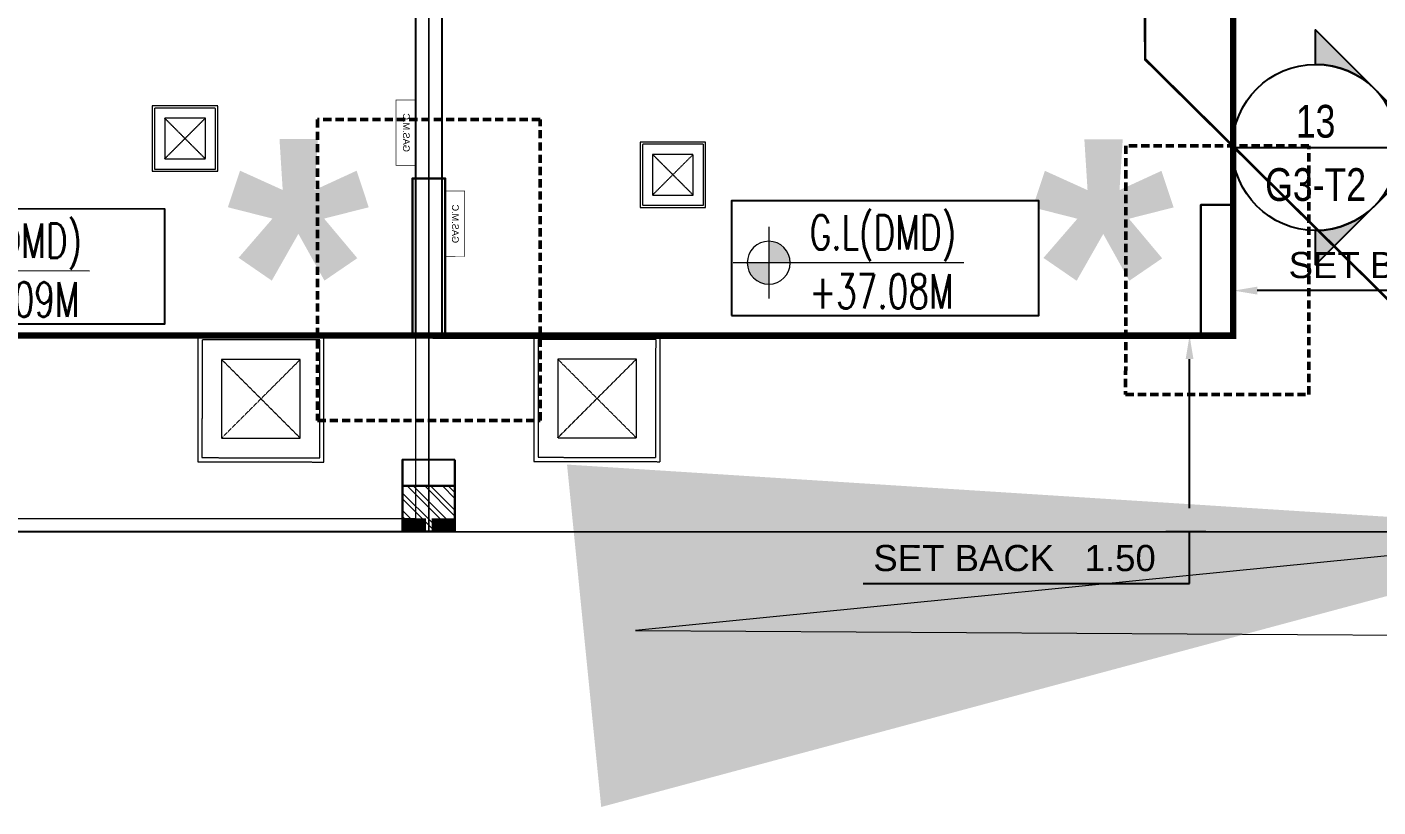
# Model space of a CAD drawing. Header units: centimetres. Extents: x -6122352 to 7132207, y -1694241 to 1947892.
# Drawn here: x 243348 to 253671, y -134596 to -128634 of the extents above; entities that cross this region are included whole.
import ezdxf
from ezdxf.enums import TextEntityAlignment as Align
from ezdxf.xclip import XClip

# ---------------------------------------------------------------- set-up
doc = ezdxf.new("R2010")
doc.units = ezdxf.units.CM
doc.header["$MEASUREMENT"] = 0
doc.header["$XCLIPFRAME"] = 2
doc.header["$PDMODE"] = 66
doc.header["$PDSIZE"] = 100
for name, pattern in [('23585-XR-AR-END-SETTING OUT PLAN$0$HIDDEN', [0.375, 0.25, -0.125]), ('DASHED2', [0.375, 0.25, -0.125]), ('XR-AR-END-SETTING OUT PLAN$0$23261-XR-AR-SI-GF$0$HIDDEN', [0.375, 0.25, -0.125])]:
    doc.linetypes.add(name, pattern=pattern)
for name, color, linetype in [('00-MI-DIM', 7, 'Continuous'), ('23585-XR-AR-BOUNDARY WALLS AND SETBACKS$0$setback', 7, 'XR-AR-END-SETTING OUT PLAN$0$23261-XR-AR-SI-GF$0$HIDDEN'), ('23585-XR-AR-END-ANNO-GF$0$XR-END-GROUND FLOOR PLAN$0$XR-MIDDLE-GROUND FLOOR PLAN$0$-LPG-CABINET', 6, 'Continuous'), ('23585-XR-AR-MID-ANNO-GF$0$945-4P-1-101-GROUND FLOOR PLAN$0$XR-MIDDLE-GROUND FLOOR PLAN$0$XR-MIDDLE-GROUND FLOOR PLAN$0$-LPG-CABINET', 6, 'Continuous'), ('@MI-REF LAYER', 7, 'Continuous'), ('B_TH_6', 7, 'Continuous'), ('XR-AR-MID-SETTING OUT FOR MASTER$0$23585-XR-AR-MID-GROUND FLOOR$0$GS-HATCH-FLOOR TILE', 251, 'Continuous'), ('XREF1$0$S-LEVELS', 2, 'Continuous'), ('XREF1$0$TYPICAL NEW PROFILE', 3, 'Continuous')]:
    doc.layers.add(name, color=color, linetype=linetype)
doc.layers.add('08-Compound Wall-4', color=7, linetype='Continuous', lineweight=25, true_color=0xff4405)
doc.layers.add('23585-XR-AR-DAMAC PLOT LIMITS$0$1-End units', color=7, linetype='Continuous', lineweight=5, true_color=0xf8991e)
for name, color, linetype, lineweight in [('23585-XR-AR-DAMAC PLOT LIMITS$0$1-Mid units', 41, 'Continuous', 5), ('23585-XR-AR-END-ANNO-GF$0$XR-END-GROUND FLOOR PLAN$0$XR-MIDDLE-GROUND FLOOR PLAN$0$S-ANNO-TXT', 3, 'Continuous', 25), ('23585-XR-AR-END-SETTING OUT PLAN$0$A-FLOR-UNDR', 8, '23585-XR-AR-END-SETTING OUT PLAN$0$HIDDEN', 5), ('23585-XR-AR-MID-ANNO-GF$0$945-4P-1-101-GROUND FLOOR PLAN$0$XR-MIDDLE-GROUND FLOOR PLAN$0$XR-MIDDLE-GROUND FLOOR PLAN$0$S-ANNO-TXT', 3, 'Continuous', 25), ('@ Foundations', 4, 'DASHED2', 50), ('A-ANNO-TEXT', 3, 'Continuous', 25), ('A-FLOR-XREF', 7, 'Continuous', 9), ('A-WALL', 7, 'Continuous', 30), ('A-WALL-PATT', 8, 'Continuous', 5), ('XR-AR-END-SETTING OUT PLAN$0$23585-XR-AR-END-GROUND FLOOR$0$S-COLS', 51, 'Continuous', 40), ('XR-AR-END-SETTING OUT PLAN$0$23585-XR-AR-END-GROUND FLOOR$0$S-COLS-PATT', 8, 'Continuous', 5), ('XR-AR-MID-SETTING OUT FOR MASTER$0$23585-XR-AR-MID-GROUND FLOOR$0$A-FLOR-PATT', 8, 'Continuous', 5), ('XR-AR-MID-SETTING OUT FOR MASTER$0$23585-XR-AR-MID-GROUND FLOOR$0$S-COLS', 51, 'Continuous', 40), ('XR-END-GROUND FLOOR PLAN$0$XR-END-GROUND FLOOR PLAN$0$A-FLOR-PATT_EXT', 8, 'Continuous', 5), ('XR-END-GROUND FLOOR PLAN$0$XR-MIDDLE TYPE 2-GROUND FLOOR PLAN$0$XR-MIDDLE-GROUND FLOOR PLAN$0$-DR-RW', 6, 'Continuous', 5), ('XR-END-GROUND FLOOR PLAN$0$XR-MIDDLE TYPE 2-GROUND FLOOR PLAN$0$XR-MIDDLE-GROUND FLOOR PLAN$0$S-ANNO-TXT', 3, 'Continuous', 25), ('XREF1$0$36-TAGLVL', 23, 'Continuous', 9)]:
    doc.layers.add(name, color=color, linetype=linetype, lineweight=lineweight)
doc.styles.add('23585-XR-AR-END-ANNO-GF$0$SDC-TEXT', font='arial.ttf')
doc.styles.add('23585-XR-AR-MID-ANNO-GF$0$SDC-TEXT', font='arial.ttf')
doc.styles.add('Arial', font='arialbd.ttf')
doc.styles.add('Arial Narrow', font='ARIALN.TTF', dxfattribs={"width": 0.95, "height": 500})
doc.styles.add('Gen-Text', font='arial.ttf', dxfattribs={"height": 2.5})
doc.styles.get("Standard").update_dxf_attribs({"font": 'arial.ttf'})
doc.styles.add('XR-END-GROUND FLOOR PLAN$0$XR-MIDDLE TYPE 2-GROUND FLOOR PLAN$0$XR-MIDDLE-GROUND FLOOR PLAN$0$Arial_1', font='arial.ttf', dxfattribs={"height": 0.002951})
doc.styles.add('XREF1$0$DLT_TEXT', font='romans.shx', dxfattribs={"width": 0.7})
doc.dimstyles.new('Dim Arrow Ann', dxfattribs={"dimtxt": 2.5, "dimasz": 3, "dimexe": 1.5, "dimexo": 1.5, "dimgap": 1, "dimtad": 1, "dimdec": 0, "dimlfac": 1000, "dimzin": 0, "dimdsep": 46, "dimtxsty": 'Gen-Text', "dimblk": 'ARCHTICK', "dimcen": 0, "dimclrd": 7, "dimclre": 7, "dimclrt": 7, "dimadec": 0, "dimazin": 0, "dimtfac": 1, "dimtdec": 0, "dimtofl": 0, "dimtmove": 2, "dimatfit": 3, "dimfxl": 1, "dimtolj": 1, "dimtzin": 0, "dimlwd": 0, "dimlwe": 0, "dimarcsym": 0})
doc.dimstyles.get("Standard").update_dxf_attribs({"dimtxt": 5, "dimasz": 0.5, "dimexe": 0.18, "dimexo": 0.0625, "dimgap": 0.09, "dimtad": 0, "dimtih": 1, "dimtoh": 1, "dimdec": 0, "dimzin": 0, "dimdsep": 46, "dimtxsty": 'Standard', "dimcen": 0.09, "dimadec": 0, "dimazin": 0, "dimtfac": 1, "dimtdec": 0, "dimtofl": 0, "dimtmove": 0, "dimatfit": 3, "dimfxl": 1, "dimtolj": 1, "dimtzin": 0, "dimarcsym": 0})

# ---------------------------------------------------------------- blocks, each defined once
blk = doc.blocks.new('23585-XR-AR-BOUNDARY WALLS AND SETBACKS')
at = {"layer": '23585-XR-AR-BOUNDARY WALLS AND SETBACKS$0$setback', "ltscale": 40, "const_width": 0.05}
blk.add_lwpolyline([(496658.89, 2768994.618), (496644.514, 2769007.793), (496640.36, 2769003.26), (496636.307, 2768998.836), (496632.253, 2768994.412), (496628.2, 2768989.988), (496624.146, 2768985.565), (496620.093, 2768981.141), (496616.04, 2768976.717), (496611.885, 2768972.183), (496626.262, 2768959.009), (496630.417, 2768963.543), (496634.47, 2768967.967), (496638.524, 2768972.391), (496642.577, 2768976.815), (496646.631, 2768981.238), (496650.684, 2768985.662), (496654.737, 2768990.086), (496658.89, 2768994.618)], dxfattribs=at)
blk = doc.blocks.new('A$C9d9485f6')
at = {"layer": 'A-ANNO-TEXT', "rotation": 312.4881850805905}
blk.add_blockref('23585-XR-AR-BOUNDARY WALLS AND SETBACKS', (-2377088.535, -1504219.252), dxfattribs=at)
blk = doc.blocks.new('23585-XR-AR-DAMAC PLOT LIMITS')
at = {"layer": '23585-XR-AR-DAMAC PLOT LIMITS$0$1-End units', "color": 251, "true_color": 0x636466}
blk.add_lwpolyline([(496662.023, 2768995.817), (496655.843, 2768989.073), (496638.148, 2769005.286), (496644.328, 2769012.031)], close=True, dxfattribs=at)
at = {"layer": '23585-XR-AR-DAMAC PLOT LIMITS$0$1-Mid units', "color": 251, "true_color": 0x636466}
blk.add_lwpolyline([(496634.095, 2769000.863), (496638.148, 2769005.286), (496655.843, 2768989.073), (496651.79, 2768984.649)], close=True, dxfattribs=at)
blk = doc.blocks.new('A$Cf093b529')
at = {"layer": 'A-ANNO-TEXT'}
blk.add_blockref('23585-XR-AR-DAMAC PLOT LIMITS', (-495391.99, -2768603.442), dxfattribs=at)
blk = doc.blocks.new('_ArchTick')
at = {"color": 0, "linetype": 'ByBlock', "const_width": 0.15}
blk.add_lwpolyline([(-0.5, -0.5), (0.5, 0.5)], dxfattribs=at)
blk = doc.blocks.new('XR-AR-END-SETTING OUT PLAN$0$23585-XR-AR-END-GROUND FLOOR$0$A$C75a8815d')
at = {"layer": 'XR-AR-END-SETTING OUT PLAN$0$23585-XR-AR-END-GROUND FLOOR$0$S-COLS', "color": 252, "lineweight": 30}
for points in [[(6025, -4000), (6025, -2800), (6275, -2800), (6275, -4000)], [(0, -4000), (0, -3000), (250, -3000), (250, -4000)], [(5950, -4950), (6350, -4950), (6350, -5150), (5950, -5150)]]:
    blk.add_lwpolyline(points, close=True, dxfattribs=at)
blk = doc.blocks.new('23585-XR-AR-END-SETTING OUT PLAN$0$MH-800')
at = {"ltscale": 5}
for p, q in [((-294, -651), (306, -51)), ((-294, -51), (306, -651))]:
    blk.add_line(p, q, dxfattribs=at)
for points in [[(-477, 132), (-477, -833), (488, -833), (488, 132)], [(-444, 99), (-444, -801), (456, -801), (456, 99)], [(-294, -51), (-294, -651), (306, -651), (306, -51)]]:
    blk.add_lwpolyline(points, close=True, dxfattribs=at)
blk = doc.blocks.new('A$Cb2291f53')
blk.add_wipeout([(-200, 0), (200, 0), (200, 350), (-200, 350)])
at = {"layer": 'A-WALL-PATT'}
h = blk.add_hatch(dxfattribs=at)
h.set_pattern_fill('ANSI32', color=252, scale=10)
h.set_pattern_definition([(45, (-9150, -4e-08), (-67.3519, 67.3519), []), (45, (-9105.1, -4e-08), (-67.3519, 67.3519), [])])
h.paths.add_polyline_path([(-200, 350), (-200, 100), (-25, 100), (-25, 0), (25, 0), (25, 100), (200, 100), (200, 350)])
at = {"layer": 'A-WALL'}
blk.add_lwpolyline([(-200, 0), (200, 0), (200, 350), (-200, 350)], close=True, dxfattribs=at)
at = {"layer": 'XR-END-GROUND FLOOR PLAN$0$XR-END-GROUND FLOOR PLAN$0$A-FLOR-PATT_EXT'}
blk.add_line((100, 0), (-100, 0), dxfattribs=at)
at = {"layer": 'XR-END-GROUND FLOOR PLAN$0$XR-MIDDLE TYPE 2-GROUND FLOOR PLAN$0$XR-MIDDLE-GROUND FLOOR PLAN$0$-DR-RW', "ltscale": 100, "const_width": 5}
for points in [[(-200, 0), (-200, 100), (-25, 100), (-25, 0)], [(25, 0), (25, 100), (200, 100), (200, 0)]]:
    blk.add_lwpolyline(points, close=True, dxfattribs=at)
at = {"layer": 'XR-END-GROUND FLOOR PLAN$0$XR-MIDDLE TYPE 2-GROUND FLOOR PLAN$0$XR-MIDDLE-GROUND FLOOR PLAN$0$S-ANNO-TXT', "style": 'XR-END-GROUND FLOOR PLAN$0$XR-MIDDLE TYPE 2-GROUND FLOOR PLAN$0$XR-MIDDLE-GROUND FLOOR PLAN$0$Arial_1', "width": 0.8}
for p in [(-112, 52), (113, 52)]:
    blk.add_text('W.M', height=75, dxfattribs=at).set_placement(p, align=Align.MIDDLE)
blk = doc.blocks.new('XR-AR-END-SETTING OUT PLAN')
at = {"layer": '08-Compound Wall-4', "ltscale": 100}
blk.add_lwpolyline([(9050, 5500), (9050, 1500), (9250, 1500), (9250, 5500)], dxfattribs=at)
at = {"layer": '23585-XR-AR-END-ANNO-GF$0$XR-END-GROUND FLOOR PLAN$0$XR-MIDDLE-GROUND FLOOR PLAN$0$-LPG-CABINET', "ltscale": 100, "const_width": 5}
blk.add_lwpolyline([(9025, 2603), (9025, 2103), (8875, 2103), (8875, 2603)], close=True, dxfattribs=at)
at = {"layer": '23585-XR-AR-END-SETTING OUT PLAN$0$A-FLOR-UNDR', "color": 8, "ltscale": 100, "xscale": -0.5182770836547854, "yscale": 0.5182770836547854, "zscale": 0.5182770836547854, "rotation": 270.0000009865863}
blk.add_blockref('23585-XR-AR-END-SETTING OUT PLAN$0$MH-800', (7467, 2725, 0), dxfattribs=at)
at = {"layer": '23585-XR-AR-END-SETTING OUT PLAN$0$A-FLOR-UNDR', "color": 8, "ltscale": 100, "xscale": -1, "rotation": 270.0000009865863}
blk.add_blockref('23585-XR-AR-END-SETTING OUT PLAN$0$MH-800', (8215, 1012), dxfattribs=at)
at = {"layer": 'XR-AR-END-SETTING OUT PLAN$0$23585-XR-AR-END-GROUND FLOOR$0$S-COLS-PATT', "color": 8}
blk.add_blockref('XR-AR-END-SETTING OUT PLAN$0$23585-XR-AR-END-GROUND FLOOR$0$A$C75a8815d', (3000, 5500), dxfattribs=at)
at = {"layer": '23585-XR-AR-END-ANNO-GF$0$XR-END-GROUND FLOOR PLAN$0$XR-MIDDLE-GROUND FLOOR PLAN$0$S-ANNO-TXT', "style": '23585-XR-AR-END-ANNO-GF$0$SDC-TEXT'}
blk.add_text('GAS.M.C', height=50, rotation=90, dxfattribs=at).set_placement((8947, 2353), align=Align.MIDDLE)
at = {"layer": 'A-FLOR-XREF'}
blk.add_blockref('A$Cb2291f53', (9150, 0), dxfattribs=at)
blk = doc.blocks.new('END UNIT')
at = {"xscale": 0.001, "yscale": 0.001, "zscale": 0.001}
blk.add_blockref('XR-AR-END-SETTING OUT PLAN', (-9.15, 0), dxfattribs=at)
blk = doc.blocks.new('XR-AR-MID-SETTING OUT FOR MASTER$0$23585-XR-AR-MID-GROUND FLOOR$0$945-4P-1-101-GROUND FLOOR PLAN$0$XR-MIDDLE-CAR PARK HATCH')
at = {"layer": 'XR-AR-MID-SETTING OUT FOR MASTER$0$23585-XR-AR-MID-GROUND FLOOR$0$A-FLOR-PATT'}
blk.add_lwpolyline([(9250, 100), (9250, 5500), (15050, 5503), (15050, 100)], close=True, dxfattribs=at)
blk = doc.blocks.new('XR-AR-MID-SETTING OUT FOR MASTER$0$23585-XR-AR-MID-GROUND FLOOR$0$A$C08698786')
at = {"layer": 'XR-AR-MID-SETTING OUT FOR MASTER$0$23585-XR-AR-MID-GROUND FLOOR$0$S-COLS', "color": 252, "lineweight": 30}
blk.add_lwpolyline([(-200, 550), (200, 550), (200, 350), (-200, 350)], close=True, dxfattribs=at)
blk = doc.blocks.new('XR-AR-MID-SETTING OUT FOR MASTER')
at = {"layer": '23585-XR-AR-MID-ANNO-GF$0$945-4P-1-101-GROUND FLOOR PLAN$0$XR-MIDDLE-GROUND FLOOR PLAN$0$XR-MIDDLE-GROUND FLOOR PLAN$0$-LPG-CABINET', "ltscale": 100, "const_width": 5}
blk.add_lwpolyline([(250, 3300), (250, 2800), (100, 2800), (100, 3300)], close=True, dxfattribs=at)
at = {"layer": '08-Compound Wall-4', "ltscale": 100}
blk.add_blockref('XR-AR-MID-SETTING OUT FOR MASTER$0$23585-XR-AR-MID-GROUND FLOOR$0$945-4P-1-101-GROUND FLOOR PLAN$0$XR-MIDDLE-CAR PARK HATCH', (-9150, 0), dxfattribs=at)
at = {"layer": '23585-XR-AR-END-SETTING OUT PLAN$0$A-FLOR-UNDR', "color": 8, "ltscale": 100, "xscale": -0.5182770836547854, "yscale": 0.5182770836547854, "zscale": 0.5182770836547854, "rotation": 270.0000009865863}
blk.add_blockref('23585-XR-AR-END-SETTING OUT PLAN$0$MH-800', (2045, 3001, 0), dxfattribs=at)
at = {"layer": '23585-XR-AR-END-SETTING OUT PLAN$0$A-FLOR-UNDR', "color": 8, "ltscale": 100, "xscale": -1, "rotation": 270.0000009865863}
blk.add_blockref('23585-XR-AR-END-SETTING OUT PLAN$0$MH-800', (1634, 1009), dxfattribs=at)
at = {"layer": 'XR-AR-MID-SETTING OUT FOR MASTER$0$23585-XR-AR-MID-GROUND FLOOR$0$GS-HATCH-FLOOR TILE', "color": 8}
blk.add_blockref('XR-AR-MID-SETTING OUT FOR MASTER$0$23585-XR-AR-MID-GROUND FLOOR$0$A$C08698786', (0, 0), dxfattribs=at)
at = {"layer": '23585-XR-AR-MID-ANNO-GF$0$945-4P-1-101-GROUND FLOOR PLAN$0$XR-MIDDLE-GROUND FLOOR PLAN$0$XR-MIDDLE-GROUND FLOOR PLAN$0$S-ANNO-TXT', "color": 3, "style": '23585-XR-AR-MID-ANNO-GF$0$SDC-TEXT'}
blk.add_text('GAS.M.C', height=50, rotation=90, dxfattribs=at).set_placement((172, 3050), align=Align.MIDDLE)
blk = doc.blocks.new('MID UNIT')
at = {"xscale": 0.001, "yscale": 0.001, "zscale": 0.001}
blk.add_blockref('XR-AR-MID-SETTING OUT FOR MASTER', (0, 0), dxfattribs=at)
blk = doc.blocks.new('TH_6')
at = {"xscale": -1}
blk.add_blockref('END UNIT', (495838.305, 2769163.997), dxfattribs=at)
blk.add_blockref('MID UNIT', (495838.305, 2769163.997), dxfattribs=at)
at = {"insert": (495843.455, 2769166.997), "char_height": 2, "attachment_point": 2, "style": 'Arial'}
blk.add_mtext('\\pxqc;*', dxfattribs=at)
at = {"insert": (495837.305, 2769166.997), "char_height": 2, "attachment_point": 2, "style": 'Arial'}
blk.add_mtext('\\pxqc;*', dxfattribs=at)
blk = doc.blocks.new('A$Ce2a03a74')
at = {"layer": 'B_TH_6', "xscale": 999.9914829579993, "yscale": 999.9914829579993, "zscale": 999.9914829579993}
blk.add_blockref('TH_6', (-495790405, -2769140733), dxfattribs=at)
blk = doc.blocks.new('23585-XR-AR-MALDIVE-2$0$TH_6')
at = {"ltscale": 10, "xscale": 0.00100002623446598, "yscale": 0.00100002623446598, "zscale": 0.00100002623446598}
blk.add_blockref('A$Ce2a03a74', (495794.627, 2769164.318), dxfattribs=at)
at = {"layer": '@ Foundations', "linetype": 'DASHED2', "ltscale": 0.25}
for points in [[(495837.455, 2769164.847), (495839.155, 2769164.847), (495839.155, 2769167.147), (495837.455, 2769167.147)], [(495843.63, 2769165.047), (495845.03, 2769165.047), (495845.03, 2769166.947), (495843.63, 2769166.947)]]:
    blk.add_lwpolyline(points, close=True, dxfattribs=at)
blk = doc.blocks.new('A$Cd6a0eabc')
at = {"color": 1, "true_color": 0xeb0000, "const_width": 0.008}
blk.add_lwpolyline([(45.15, 0), (39.15, 0), (33.15, 0), (27.15, 0), (21.15, 0), (15.15, 0), (9.15, 0), (0, 0), (0, 24), (9.15, 24.001), (15.15, 24), (21.15, 24), (27.15, 24), (33.15, 24), (39.15, 24), (45.15, 24), (54.298, 24), (54.297, 0)], close=True, dxfattribs=at)
blk = doc.blocks.new('XREF1$0$LVL  ATTR')
at = {"color": 7}
blk.add_wipeout([(-0.3373, 0.3835), (1.8973, 0.3835), (1.8973, -0.4505), (-0.3373, -0.4505)], dxfattribs=at)
at = {"layer": 'XREF1$0$36-TAGLVL', "extrusion": (-4.88814e-07, 1.40652e-17, 1)}
h = blk.add_hatch(color=252, dxfattribs=at)
h.paths.add_polyline_path([(-0.0654, 0.1563, 0.414214), (-0.2216, 0), (-0.0654, 0)])
h.paths.add_polyline_path([(0.0909, 0), (-0.0654, 0), (-0.0654, -0.1562, 0.414214)])
for p, q in [((-0.0654, -0.2604), (-0.0654, 0.2604)), ((1.3511, 0, 0), (-0.3253, 0, 0))]:
    blk.add_line(p, q, dxfattribs=at)
blk.add_circle((-0.0654, 0, 0), 0.1562, dxfattribs=at)
at = {"layer": 'XREF1$0$S-LEVELS', "color": 1}
blk.add_lwpolyline([(-0.3373, 0.3835), (1.8973, 0.3835), (1.8973, -0.4505), (-0.3373, -0.4505)], close=True, dxfattribs=at)
at = {"layer": 'XREF1$0$TYPICAL NEW PROFILE', "color": 3, "style": 'XREF1$0$DLT_TEXT', "width": 0.7}
for tag, p in [('+0.00M', (0.2413, 0.0671, -0.0001)), ('S.S.L', (0.2413, -0.3453, -0.0001))]:
    blk.add_attdef(tag, p, '', height=0.25, dxfattribs=at)
blk = doc.blocks.new('*D502')
at = {"color": 0, "lineweight": -2, "transparency": 16777216}
for p, q in [((494370.485, 2767861.996), (494370.912, 2767861.996)), ((494370.732, 2767860.676), (494370.732, 2767861.816)), ((494370.856, 2767860.496), (494370.552, 2767860.496)), ((494370.732, 2767860.101), (494370.732, 2767860.496)), ((494368.239, 2767860.101), (494370.732, 2767860.101))]:
    blk.add_line(p, q, dxfattribs=at)
at = {"color": 0, "transparency": 16777216}
for points in [[(494370.702, 2767861.816), (494370.762, 2767861.816), (494370.732, 2767861.996)], [(494370.702, 2767860.676), (494370.762, 2767860.676), (494370.732, 2767860.496)]]:
    blk.add_solid(points, dxfattribs=at)
at = {"layer": 'Defpoints', "color": 0, "transparency": 16777216}
for p in [(494370.422, 2767861.996), (494370.732, 2767861.996), (494370.919, 2767860.496)]:
    blk.add_point(p, dxfattribs=at)
at = {"color": 0, "transparency": 16777216, "insert": (494369.395, 2767860.294), "char_height": 0.2, "attachment_point": 5}
blk.add_mtext('\\A1;SET BACK   1.50', dxfattribs=at)
blk = doc.blocks.new('*D504')
at = {"color": 0, "lineweight": -2, "transparency": 16777216}
for p, q in [((494371.069, 2767862.19), (494371.069, 2767862.52)), ((494374.066, 2767862.227), (494374.066, 2767862.52)), ((494373.886, 2767862.34), (494371.249, 2767862.34))]:
    blk.add_line(p, q, dxfattribs=at)
at = {"color": 0, "transparency": 16777216}
for points in [[(494371.249, 2767862.37), (494371.249, 2767862.31), (494371.069, 2767862.34)], [(494373.886, 2767862.37), (494373.886, 2767862.31), (494374.066, 2767862.34)]]:
    blk.add_solid(points, dxfattribs=at)
at = {"layer": 'Defpoints', "color": 0, "transparency": 16777216}
for p in [(494371.069, 2767862.34), (494371.069, 2767862.127), (494374.066, 2767862.165)]:
    blk.add_point(p, dxfattribs=at)
at = {"color": 0, "transparency": 16777216, "insert": (494372.568, 2767862.534), "char_height": 0.2, "attachment_point": 5}
blk.add_mtext('\\A1;SET BACK   3.00', dxfattribs=at)
blk = doc.blocks.new('*U1874')
h = blk.add_hatch(color=94)
edge = h.paths.add_edge_path()
edge.add_line((0, 6.35), (0, 8.98))
edge.add_line((0, 8.98), (8.98, 0))
edge.add_line((8.98, 0), (0, -8.98))
edge.add_line((0, -8.98), (0, -6.35))
edge.add_arc((0, 0), 6.35, 270, 450)
at = {"color": 94}
blk.add_line((-6.35, 0), (6.35, 0), dxfattribs=at)
for points in [[(0, 6.35), (0, 8.98), (8.98, 0), (0, -8.98), (0, -6.35, 1)], [(4.49, -4.49, 0.414214), (4.49, 4.49), (8.98, 0), (4.49, -4.49)]]:
    blk.add_lwpolyline(points, format="xyb", close=True)
blk.add_circle((0, 0), 6.35, dxfattribs=at)
at = {"style": 'Arial Narrow', "width": 0.95, "flags": 8}
blk.add_attdef('VIEWNUMBER', text='', height=2.5, dxfattribs=at).set_placement((0, 0), align=Align.BOTTOM_CENTER)
blk.add_attdef('SHEETNUMBER', text='', height=2.5, dxfattribs=at).set_placement((0, -1.59), align=Align.TOP_CENTER)
blk = doc.blocks.new('M3 REF WITH TABLES')
at = {"color": 1, "const_width": 0.02}
blk.add_lwpolyline([(204.492, 152.243), (199.476, 151.996), (189.689, 160.94), (189.435, 160.667), (189.689, 160.94), (187.33, 163.127), (186.911, 168.381)], dxfattribs=at)
blk = doc.blocks.new('A$Cf0bbf950')
at = {"color": 1, "true_color": 0xeb0000, "const_width": 0.008}
blk.add_lwpolyline([(45.15, 0.599), (39.15, 0.599), (33.15, 0.599), (27.15, 0.599), (21.15, 0.599), (15.15, 0.599), (9.15, 0.599), (0, 0.599), (0, 24.599), (9.15, 24.599), (15.15, 24.599), (21.15, 24.599), (27.15, 24.599), (33.15, 24.599), (39.15, 24.599), (45.15, 24.599), (54.298, 24.599), (54.297, 0.599)], close=True, dxfattribs=at)
dim = blk.add_linear_dim(base=(51.3, 2.444), p1=(54.297, 2.268), p2=(51.3, 2.23), text='SET BACK   <>', dimstyle='Standard', override={"dimtxt": 0.2, "dimtad": 1, "dimtih": 0, "dimdec": 2})
dim.commit()
dim.dimension.update_dxf_attribs({"geometry": '*D504', "text_midpoint": (52.799, 2.637), "insert": (-494319.769, -2767859.897)})
dim = blk.add_linear_dim(base=(50.963, 2.099), p1=(51.15, 0.599), p2=(50.653, 2.099), angle=90, text='SET BACK   <>', dimstyle='Standard', override={"dimtxt": 0.2, "dimtad": 1, "dimtih": 0, "dimdec": 2, "dimtmove": 1})
dim.commit()
dim.dimension.update_dxf_attribs({"geometry": '*D502', "text_midpoint": (50.963, 0.204), "dimtype": 128, "insert": (-494319.769, -2767859.897)})

msp = doc.modelspace()

# ---------------------------------------------------------------- block references
at = {"layer": '@MI-REF LAYER', "xscale": 1000, "yscale": 1000, "zscale": 1000}
msp.add_blockref('A$C9d9485f6', (-23958.95046, 48155.57226), dxfattribs=at)

# ---------------------------------------------------------------- leaders
at = {"annotation_type": 0, "has_hookline": 1, "hookline_direction": 0, "text_width": 2372.92208, "horizontal_direction": (0.999982, -0.005931, 0)}
msp.add_leader([(255565.08921, -132493.57267), (247998.10036, -133248.09135), (255997.95964, -133295.54258)], dimstyle='Dim Arrow Ann', override={"dimscale": 0, "dimasz": 8000, "dimtad": 0}, dxfattribs=at)

# ---------------------------------------------------------------- next in the draw order: block references
at = {"layer": '@MI-REF LAYER'}
ref = msp.add_blockref('23585-XR-AR-MALDIVE-2$0$TH_6', (-496066867.09878, -2769211397.59683), dxfattribs=dict(at, xscale=1000, yscale=1000, zscale=1000, rotation=359.9901722157166))
XClip(ref).set_block_clipping_path([(495793.2152802178, 2769163.9963351609), (495847.2525252507, 2769163.9960809364), (495847.2535227563, 2769187.9361263197), (495838.3053463253, 2769187.8961598463), (495832.3053411033, 2769187.8961610533), (495826.3053362698, 2769187.8961622589), (495820.3054766443, 2769187.8962985789), (495814.3053364914, 2769187.8964472436), (495808.3053341156, 2769187.8964484511), (495802.3054744902, 2769187.8965847697), (495793.2153731633, 2769187.9364898955)])

# ---------------------------------------------------------------- next in the draw order: linework, layer by layer
at = {"layer": '@MI-REF LAYER', "color": 1, "const_width": 20}
msp.add_lwpolyline([(255461.35243, -132413.51379), (251891.7149, -128880.866), (251876.29287, -115623.08159), (251503.27697, -115620.42368), (251876.29287, -115623.08159), (251896.14687, -112406.34609), (255487.51991, -108548.98884)], dxfattribs=at)

# ---------------------------------------------------------------- next in the draw order: block references
at = {"layer": '00-MI-DIM'}
ref = msp.add_blockref('*U1874', (253194.02222, -129554.43699), dxfattribs=dict(at, xscale=100, yscale=100, zscale=100))
ref.add_attrib('VIEWNUMBER', '13', dxfattribs={"layer": '0', "height": 250, "style": 'Arial Narrow', "width": 0.95}).set_placement((253194.02222, -129554.43699), align=Align.BOTTOM_CENTER)
ref.add_attrib('SHEETNUMBER', 'G3-T2', dxfattribs={"layer": '0', "height": 250, "style": 'Arial Narrow', "width": 0.95}).set_placement((253194.02222, -129713.18699), align=Align.TOP_CENTER)
at = {"layer": '@MI-REF LAYER', "color": 10, "xscale": 1000, "yscale": 1000, "zscale": 1000, "rotation": 359.9901722112346}
msp.add_blockref('A$Cd6a0eabc', (201268.08905, -132484.26543), dxfattribs=at)

# ---------------------------------------------------------------- next in the draw order: block references
at = {"layer": '@MI-REF LAYER', "color": 7}
ref = msp.add_blockref('XREF1$0$LVL  ATTR', (249084.55212, -130435.82299, -0.00021), dxfattribs=dict(at, xscale=-1051.480567989675, yscale=1051.480567989676, zscale=1051.480567989675, rotation=179.9900706703991))
ref.add_attrib('S.S.L', 'G.L(DMD)', (249327.61581, -130335.69348, -0.15133), dxfattribs={"layer": 'XREF1$0$TYPICAL NEW PROFILE', "color": 3, "height": 262.870142, "rotation": 359.990073961, "style": 'XREF1$0$DLT_TEXT', "width": 0.7})
ref.add_attrib('+0.00M', '+37.08M ', (249325.31244, -130785.02808, -0.15133), dxfattribs={"layer": 'XREF1$0$TYPICAL NEW PROFILE', "color": 3, "height": 262.870142, "rotation": 359.990073961, "style": 'XREF1$0$DLT_TEXT', "width": 0.7})
ref = msp.add_blockref('XREF1$0$LVL  ATTR', (242404.86902, -130498.83396, -0.00041), dxfattribs=dict(at, xscale=-1051.480567989675, yscale=1051.480567989676, zscale=1051.480567989675, rotation=179.9900706703991))
ref.add_attrib('S.S.L', 'G.L(DMD)', (242647.93271, -130398.70445, -0.15153), dxfattribs={"layer": 'XREF1$0$TYPICAL NEW PROFILE', "color": 3, "height": 262.870142, "rotation": 359.990073961, "style": 'XREF1$0$DLT_TEXT', "width": 0.7})
ref.add_attrib('+0.00M', '+37.09M ', (242645.62934, -130848.03905, -0.15153), dxfattribs={"layer": 'XREF1$0$TYPICAL NEW PROFILE', "color": 3, "height": 262.870142, "rotation": 359.990073961, "style": 'XREF1$0$DLT_TEXT', "width": 0.7})

# ---------------------------------------------------------------- next in the draw order: block references
at = {"layer": '@MI-REF LAYER', "xscale": 1000, "yscale": 1000, "zscale": 1000}
for name, p, rotation in [('A$Cf093b529', (-891608.73293, 539022.72011), 312.4882903633292), ('M3 REF WITH TABLES', (5073.57098, -84448.84299), 312.4882889992022)]:
    msp.add_blockref(name, p, dxfattribs=dict(at, rotation=rotation))
at = {"layer": '@MI-REF LAYER', "color": 10, "xscale": 1000, "yscale": 1000, "zscale": 1000, "rotation": 359.9901722150165}
msp.add_blockref('A$Cf0bbf950', (201267.69577, -133083.00234), dxfattribs=at)

doc.saveas('drawing.dxf')
